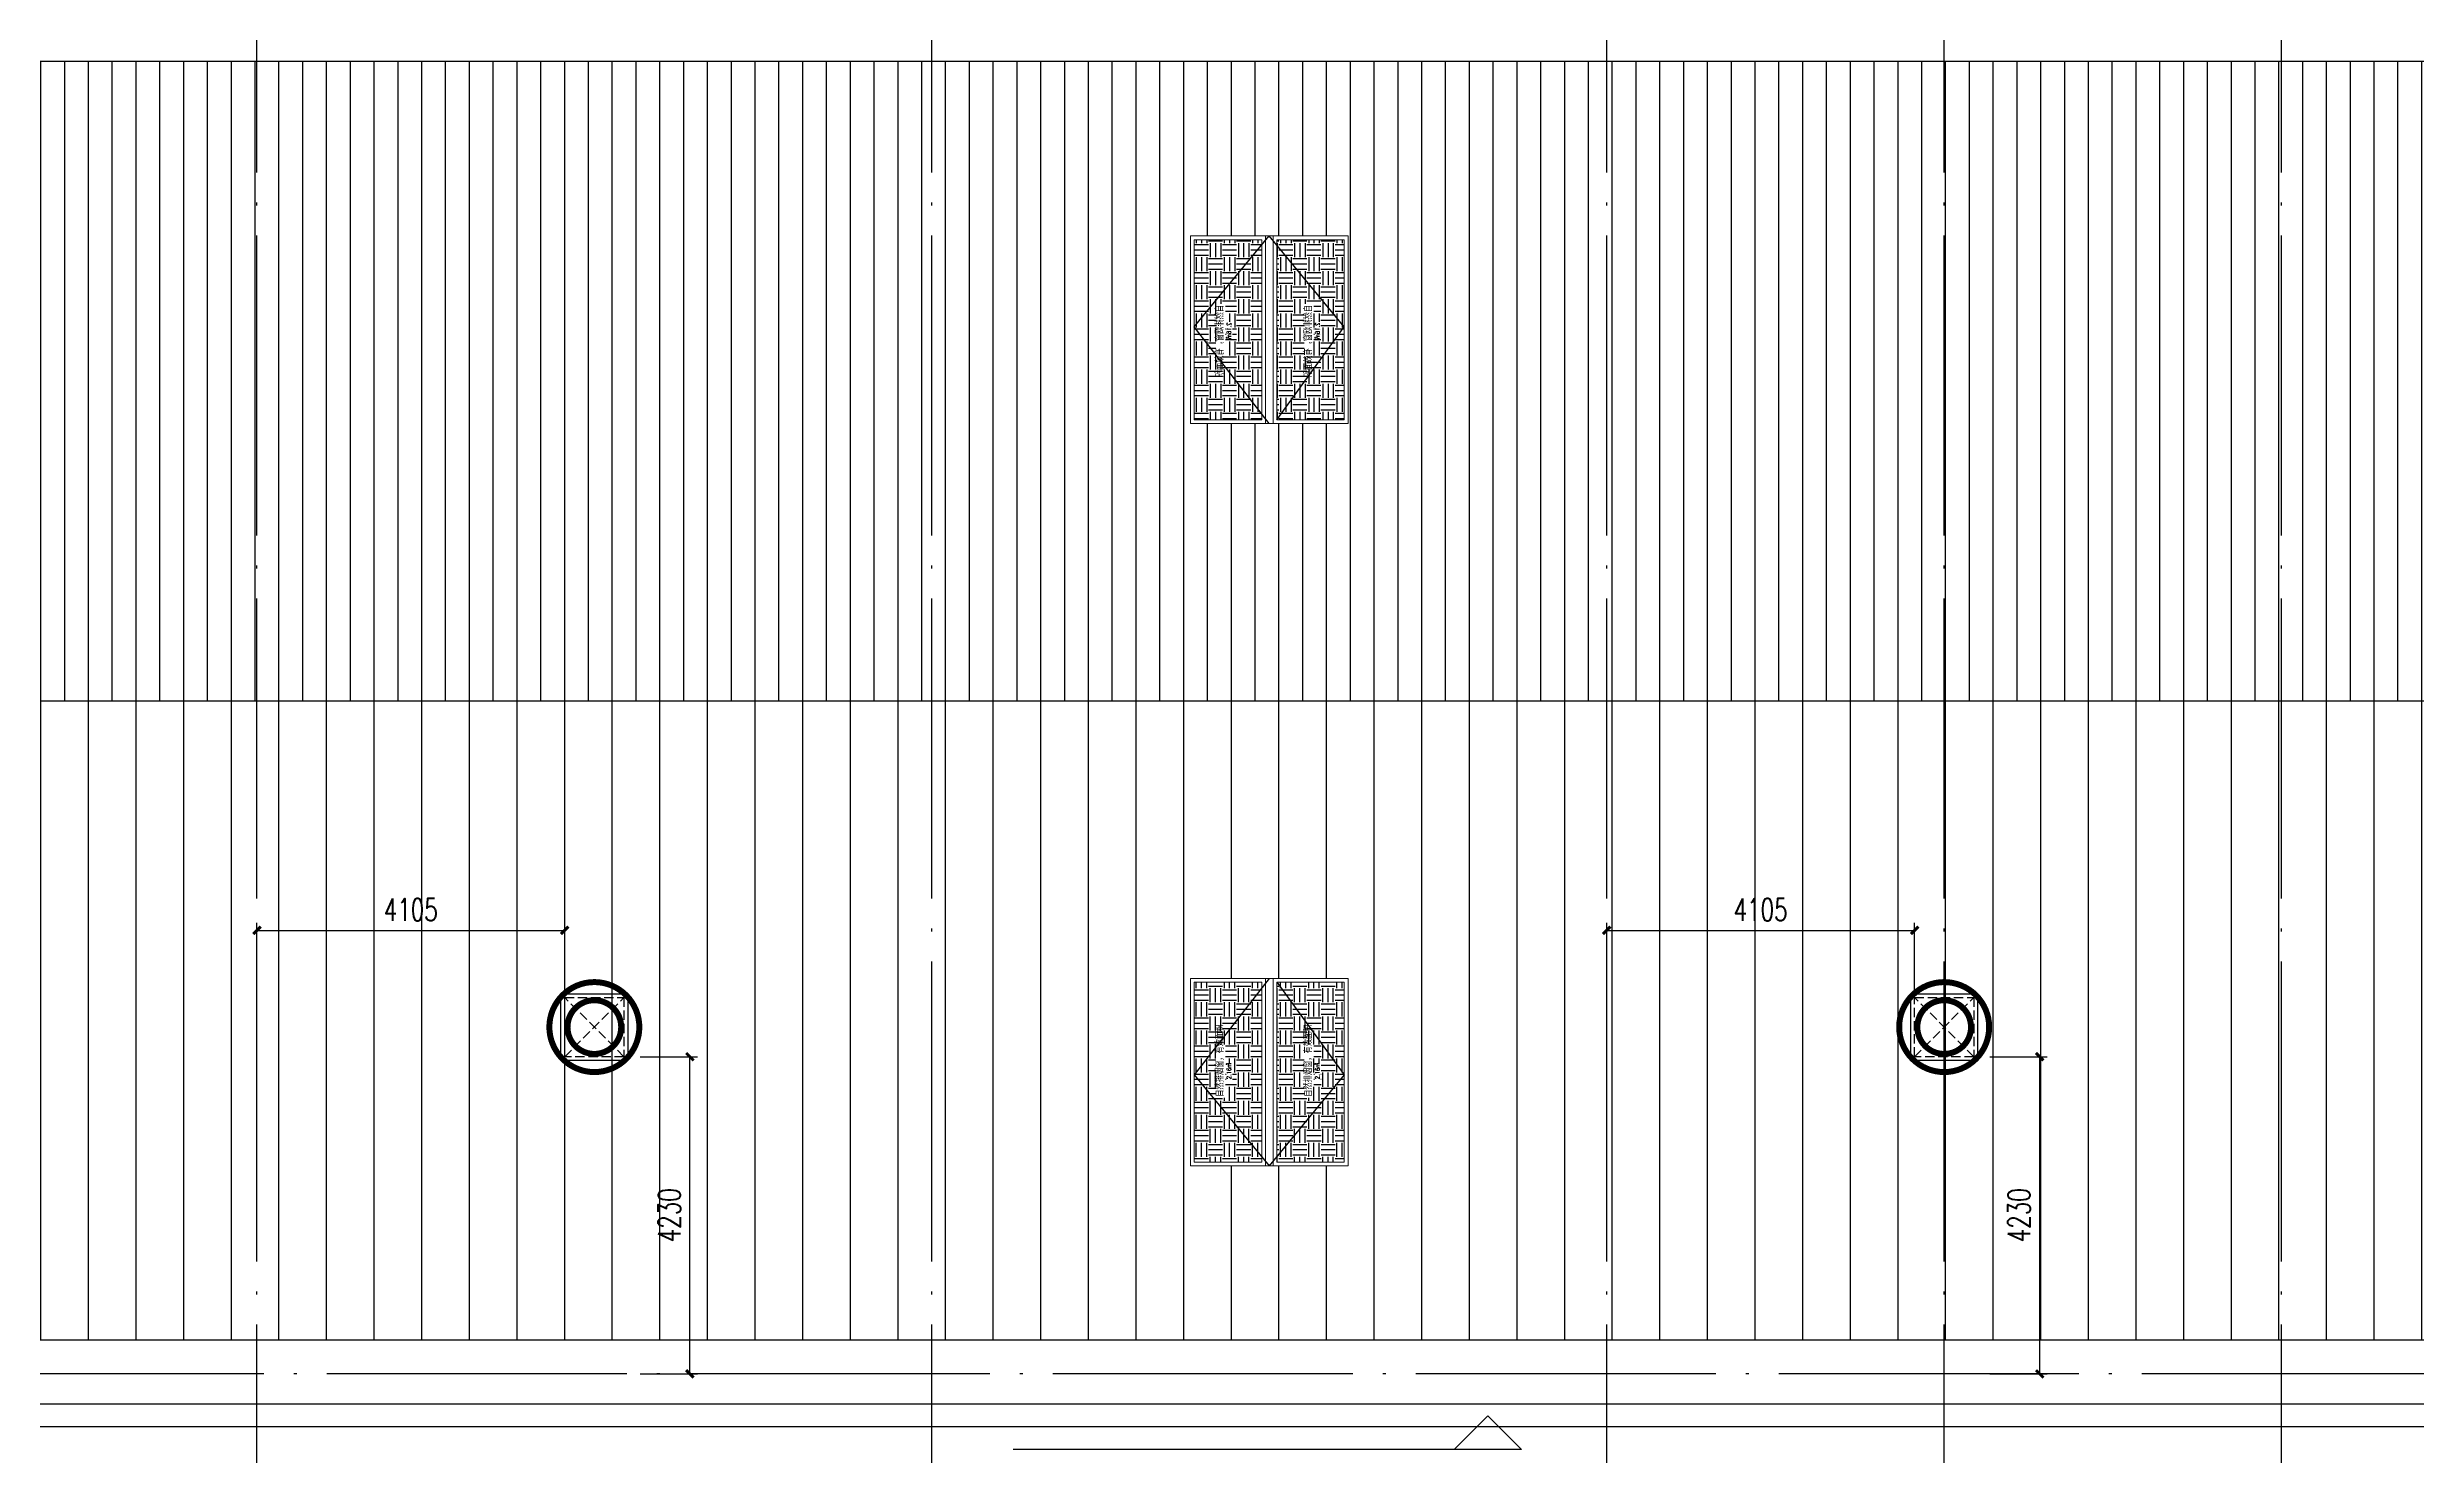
# Model space of a CAD drawing. Extents: x -555607 to 460190, y 498714 to 1664455.
# Drawn here: x 215352 to 246946, y 547830 to 566610 of the extents above; entities that cross this region are included whole.
import ezdxf

# ---------------------------------------------------------------- set-up
doc = ezdxf.new("R2010")
doc.units = 0
doc.header["$LTSCALE"] = 1000
doc.header["$MEASUREMENT"] = 0
for name, pattern in [('DASH', [0.35, 0.25, -0.1]), ('DOTE', [2.42, 2, -0.2, 0.02, -0.2]), ('HIDDEN', [9.525, 6.35, -3.175])]:
    doc.linetypes.add(name, pattern=pattern)
doc.layers.get('Defpoints').update_dxf_attribs({"color": 210})
for name, color, linetype in [('A-AXIS-DOTE', 14, 'DOTE'), ('A-AXIS-DP', 126, 'Continuous'), ('A-AXIS-SYMB', 3, 'Continuous'), ('A-HATCH-2', 251, 'Continuous'), ('A-LIN-V', 9, 'Continuous'), ('A-SFCE', 30, 'Continuous'), ('A-WINDOW', 8, 'Continuous'), ('SPACE', 7, 'Continuous'), ('SPACE_HATCH', 8, 'Continuous'), ('参考线', 8, 'Continuous'), ('外框', 1, 'HIDDEN'), ('暖通', 7, 'Continuous')]:
    doc.layers.add(name, color=color, linetype=linetype)
doc.layers.add('成型线', color=3, linetype='Continuous', lineweight=18)
doc.styles.add('_TCH_DIM_T3', font='SIMPLEX', dxfattribs={"width": 0.705882, "bigfont": 'GBCBIG'})
doc.styles.add('_TCH_SPACE', font='SIMPLEX', dxfattribs={"height": 5, "bigfont": 'GBCBIG'})
doc.dimstyles.new('_TCH_ARCH&&100', dxfattribs={"dimtxt": 297.5, "dimasz": 100, "dimexe": 100, "dimexo": 100, "dimgap": 126.25, "dimtad": 1, "dimdec": 0, "dimzin": 0, "dimdsep": 46, "dimtxsty": '_TCH_DIM_T3', "dimblk": 'ARCHTICK', "dimcen": 0.09, "dimclrt": 7, "dimazin": 2, "dimtfac": 1, "dimtdec": 0, "dimtix": 1, "dimtmove": 2, "dimatfit": 3, "dimfxl": 100, "dimtolj": 1, "dimtzin": 0, "dimarcsym": 0})
pattern_1 = [(0, (0, 0), (187.5, 187.5), [187.5, -187.5]), (0, (0, 70.31), (187.5, 187.5), [187.5, -187.5]), (0, (0, 140.62), (187.5, 187.5), [187.5, -187.5]), (90, (23.44, 164.06), (-187.5, 187.5), [187.5, -187.5]), (90, (93.75, 164.06), (-187.5, 187.5), [187.5, -187.5]), (90, (164.06, 164.06), (-187.5, 187.5), [187.5, -187.5])]

# ---------------------------------------------------------------- blocks, each defined once
blk = doc.blocks.new('44')
blk.add_wipeout([(277446, 745270), (279946, 745270), (279946, 747370), (277446, 747370)]).dxf.layer = '参考线'
at = {"layer": 'SPACE_HATCH'}
h = blk.add_hatch(dxfattribs=at)
h.set_pattern_fill('土壤', color=250, scale=50, style=0)
h.set_pattern_definition(pattern_1)
h.paths.add_polyline_path([(277496, 746420), (279896, 746420), (279896, 747320), (277496, 747320)])
h.paths.add_polyline_path([(278352, 746904), (279057, 746904), (279057, 747034), (278352, 747034)])
h.paths.add_polyline_path([(278591, 746811), (278817, 746811), (278817, 746895), (278591, 746895)])
h = blk.add_hatch(dxfattribs=at)
h.set_pattern_fill('土壤', color=250, scale=50, style=0)
h.set_pattern_definition(pattern_1)
h.paths.add_polyline_path([(277496, 746220), (279896, 746220), (279896, 745320), (277496, 745320)])
h.paths.add_polyline_path([(278352, 745724), (279057, 745724), (279057, 745854), (278352, 745854)])
h.paths.add_polyline_path([(278591, 745631), (278817, 745631), (278817, 745715), (278591, 745715)])
at = {"layer": '外框', "color": 250}
for points in [[(279946, 746320), (278658, 747320), (277446, 746320)], [(279896, 746220), (278658, 745320), (277446, 746320)]]:
    blk.add_lwpolyline(points, dxfattribs=at)
at = {"layer": '成型线', "color": 8}
for p, q in [((279946, 745270), (279946, 747370)), ((277446, 746370), (279946, 746370)), ((277446, 746270), (279946, 746270)), ((277496, 746420), (279896, 746420)), ((277496, 746220), (279896, 746220))]:
    blk.add_line(p, q, dxfattribs=at)
for points in [[(279946, 745270), (277446, 745270), (277446, 747370), (279946, 747370)], [(277496, 746420), (277496, 747320), (279896, 747320), (279896, 746420)], [(279896, 746220), (279896, 745320), (277496, 745320), (277496, 746220)]]:
    blk.add_lwpolyline(points, dxfattribs=at)
at = {"layer": 'SPACE', "color": 250, "style": '_TCH_SPACE'}
for p in [(278365, 746930), (278365, 745750)]:
    blk.add_text('自然排烟窗，有效面积', height=96.5, dxfattribs=at).set_placement(p)
at = {"layer": 'SPACE', "color": 250, "style": '_TCH_SPACE', "width": 0.705882}
for s, height, p in [('2.16m', 59.5, (278600, 746828)), ('2', 29.8, (278792, 746863)), ('2.16m', 59.5, (278600, 745648)), ('2', 29.8, (278792, 745683))]:
    blk.add_text(s, height=height, dxfattribs=at).set_placement(p)
blk = doc.blocks.new('frtt')
at = {"layer": 'A-LIN-V', "xscale": -1, "rotation": 90}
blk.add_blockref('44', (1112916, 997966), dxfattribs=at)
at = {"layer": 'A-LIN-V', "rotation": 90}
blk.add_blockref('44', (1112916, 430674), dxfattribs=at)
blk = doc.blocks.new('242343243')
at = {"layer": 'A-WINDOW'}
blk.add_blockref('frtt', (-134950, -156425), dxfattribs=at)
blk = doc.blocks.new('fengji')
at = {"layer": '暖通', "color": 7, "linetype": 'DASH', "ltscale": 0.5}
for p, q in [((-395, 395), (395, -395)), ((395, 395), (-395, -395))]:
    blk.add_line(p, q, dxfattribs=at)
at = {"layer": '暖通', "color": 7, "const_width": 79.8}
for points in [[(0, -600, -1), (0, 600, -1)], [(0, -600, 1), (0, 600, 1)]]:
    blk.add_lwpolyline(points, format="xyb", dxfattribs=at)
at = {"layer": '暖通', "color": 7, "ltscale": 0.5}
blk.add_lwpolyline([(-445, 445), (445, 445), (445, -445), (-445, -445)], close=True, dxfattribs=at)
at = {"layer": '暖通', "color": 7, "linetype": 'DASH', "const_width": 79.8}
for points in [[(0, -358, -1), (0, 358, -1)], [(0, -358, 1), (0, 358, 1)]]:
    blk.add_lwpolyline(points, format="xyb", dxfattribs=at)
at = {"layer": '暖通', "color": 7, "linetype": 'DASH', "ltscale": 0.5}
blk.add_lwpolyline([(-395, 395), (395, 395), (395, -395), (-395, -395)], close=True, dxfattribs=at)
blk = doc.blocks.new('_ArchTick')
at = {"color": 0, "linetype": 'ByBlock', "const_width": 0.4}
blk.add_lwpolyline([(-0.5, -0.5), (0.5, 0.5)], dxfattribs=at)
blk = doc.blocks.new('*D734')
at = {"layer": 'A-AXIS-DP', "color": 0, "lineweight": -2, "transparency": 16777216}
for p, q in [((241255, 553150), (242020, 553150)), ((241920, 548920), (241920, 553150)), ((241255, 548920), (242020, 548920))]:
    blk.add_line(p, q, dxfattribs=at)
at = {"layer": 'Defpoints', "color": 0, "transparency": 16777216}
for p in [(241155, 553150), (241920, 553150), (241155, 548920)]:
    blk.add_point(p, dxfattribs=at)
at = {"layer": 'A-AXIS-DP', "color": 0, "lineweight": -2, "transparency": 16777216, "xscale": 100, "yscale": 100, "zscale": 100}
for p, rotation in [((241920, 553150), 90), ((241920, 548920), 270)]:
    blk.add_blockref('_ArchTick', p, dxfattribs=dict(at, rotation=rotation))
at = {"layer": 'A-AXIS-DP', "color": 7, "transparency": 16777216, "insert": (241645, 551035), "char_height": 297.5, "attachment_point": 5, "rotation": 90, "style": '_TCH_DIM_T3'}
blk.add_mtext('\\A1;4230', dxfattribs=at)
blk = doc.blocks.new('*D735')
at = {"layer": 'A-AXIS-DP', "color": 0, "lineweight": -2, "transparency": 16777216}
for p, q in [((223255, 553150), (224020, 553150)), ((223920, 548920), (223920, 553150)), ((223255, 548920), (224020, 548920))]:
    blk.add_line(p, q, dxfattribs=at)
at = {"layer": 'Defpoints', "color": 0, "transparency": 16777216}
for p in [(223155, 553150), (223920, 553150), (223155, 548920)]:
    blk.add_point(p, dxfattribs=at)
at = {"layer": 'A-AXIS-DP', "color": 0, "lineweight": -2, "transparency": 16777216, "xscale": 100, "yscale": 100, "zscale": 100}
for p, rotation in [((223920, 553150), 90), ((223920, 548920), 270)]:
    blk.add_blockref('_ArchTick', p, dxfattribs=dict(at, rotation=rotation))
at = {"layer": 'A-AXIS-DP', "color": 7, "transparency": 16777216, "insert": (223645, 551035), "char_height": 297.5, "attachment_point": 5, "rotation": 90, "style": '_TCH_DIM_T3'}
blk.add_mtext('\\A1;4230', dxfattribs=at)
blk = doc.blocks.new('*D827')
at = {"layer": 'A-AXIS-DP', "color": 0, "lineweight": -2, "transparency": 16777216}
for p, q in [((236146, 554040), (236146, 554935)), ((236146, 554835), (240251, 554835)), ((240251, 554040), (240251, 554935))]:
    blk.add_line(p, q, dxfattribs=at)
at = {"layer": 'Defpoints', "color": 0, "transparency": 16777216}
for p in [(240251, 554835), (236146, 553940), (240251, 553940)]:
    blk.add_point(p, dxfattribs=at)
at = {"layer": 'A-AXIS-DP', "color": 0, "lineweight": -2, "transparency": 16777216, "xscale": 100, "yscale": 100, "zscale": 100, "rotation": 180}
blk.add_blockref('_ArchTick', (236146, 554835), dxfattribs=at)
at = {"layer": 'A-AXIS-DP', "color": 0, "lineweight": -2, "transparency": 16777216, "xscale": 100, "yscale": 100, "zscale": 100}
blk.add_blockref('_ArchTick', (240251, 554835), dxfattribs=at)
at = {"layer": 'A-AXIS-DP', "color": 7, "transparency": 16777216, "insert": (238198, 555110), "char_height": 297.5, "attachment_point": 5, "style": '_TCH_DIM_T3'}
blk.add_mtext('\\A1;4105', dxfattribs=at)
blk = doc.blocks.new('*D831')
at = {"layer": 'A-AXIS-DP', "color": 0, "lineweight": -2, "transparency": 16777216}
for p, q in [((218146, 554040), (218146, 554935)), ((218146, 554835), (222251, 554835)), ((222251, 554040), (222251, 554935))]:
    blk.add_line(p, q, dxfattribs=at)
at = {"layer": 'Defpoints', "color": 0, "transparency": 16777216}
for p in [(222251, 554835), (218146, 553940), (222251, 553940)]:
    blk.add_point(p, dxfattribs=at)
at = {"layer": 'A-AXIS-DP', "color": 0, "lineweight": -2, "transparency": 16777216, "xscale": 100, "yscale": 100, "zscale": 100, "rotation": 180}
blk.add_blockref('_ArchTick', (218146, 554835), dxfattribs=at)
at = {"layer": 'A-AXIS-DP', "color": 0, "lineweight": -2, "transparency": 16777216, "xscale": 100, "yscale": 100, "zscale": 100}
blk.add_blockref('_ArchTick', (222251, 554835), dxfattribs=at)
at = {"layer": 'A-AXIS-DP', "color": 7, "transparency": 16777216, "insert": (220198, 555110), "char_height": 297.5, "attachment_point": 5, "style": '_TCH_DIM_T3'}
blk.add_mtext('\\A1;4105', dxfattribs=at)
blk = doc.blocks.new('2312321321')
at = {"layer": '暖通', "rotation": 180}
for p in [(222645.8, 553545), (240645.8, 553545)]:
    blk.add_blockref('fengji', p, dxfattribs=at)
at = {"layer": 'A-AXIS-DP'}
for p1, p2, distance, picture, middle in [((218145.8, 553940), (222250.8, 553940), 895, '*D831', (220198.3, 555110)), ((236145.8, 553940), (240250.8, 553940), 895, '*D827', (238198.3, 555110)), ((223154.7, 548920), (223154.7, 553150), -765.3, '*D735', (223645, 551035)), ((241154.7, 548920), (241154.7, 553150), -765.3, '*D734', (241645, 551035))]:
    dim = blk.add_aligned_dim(p1=p1, p2=p2, distance=distance, dimstyle='_TCH_ARCH&&100', dxfattribs=at)
    dim.commit()
    dim.dimension.update_dxf_attribs({"geometry": picture, "text_midpoint": middle})

msp = doc.modelspace()

# ---------------------------------------------------------------- hatches: boundary and pattern name
at = {"layer": 'A-HATCH-2'}
h = msp.add_hatch(dxfattribs=at)
h.set_pattern_fill('ANSI31', color=250, scale=200, angle=45)
h.set_pattern_definition([(90, (0, 0), (-317.5, 0), [])])
h.paths.add_polyline_path([(186845.8, 565520), (186545.8, 565520), (186545.8, 557895), (200954.9, 557895), (233880, 557895), (366415.7, 557895), (371645.8, 557895), (371645.8, 566420), (186845.8, 566420)])
h = msp.add_hatch(dxfattribs=at)
h.set_pattern_fill('ANSI31', color=250, scale=400, angle=45)
h.set_pattern_definition([(90, (0, 0), (-635, 0), [])])
h.paths.add_polyline_path([(233880, 557895), (366415.7, 557895), (371645.8, 557895), (371645.8, 549370), (186545.8, 549370), (186545.8, 557895), (221250, 557895)])

# ---------------------------------------------------------------- linework, layer by layer
at = {"layer": 'A-AXIS-DOTE', "color": 250, "ltscale": 2}
for p, q in [((227145.8, 540740), (227145.8, 728870)), ((236145.8, 540740), (236145.8, 637259.3)), ((240645.8, 540740), (240645.8, 637259.3)), ((245145.8, 540740), (245145.8, 637259.3)), ((218145.8, 540740), (218145.8, 626220)), ((377960, 548920), (181990, 548920))]:
    msp.add_line(p, q, dxfattribs=at)
at = {"layer": 'A-AXIS-SYMB', "color": 8}
for p, q in [((234560, 548360), (234110, 547910)), ((234560, 548360), (235010, 547910)), ((235010, 547910), (228230, 547910))]:
    msp.add_line(p, q, dxfattribs=at)
at = {"layer": 'A-LIN-V', "color": 8}
for points in [[(371645.8, 566420), (186845.8, 566420)], [(371645.8, 549370), (186545.8, 549370)]]:
    msp.add_lwpolyline(points, dxfattribs=at)
at = {"layer": 'A-SFCE', "color": 8}
for points in [[(186545.8, 564570), (186545.8, 548519.9), (371645.8, 548519.9), (371645.8, 621119.9), (203996.8, 621120), (186545.8, 567335.8), (186545.8, 566670), (186845.8, 566670)], [(186845.8, 564870), (186245.8, 564870), (186245.8, 548219.9), (371945.8, 548219.9)], [(186545.8, 557895), (371645.8, 557895)]]:
    msp.add_lwpolyline(points, dxfattribs=at)

# ---------------------------------------------------------------- next in the draw order: block references
at = {"layer": 'A-WINDOW'}
msp.add_blockref('242343243', (0, 0), dxfattribs=at)

# ---------------------------------------------------------------- next in the draw order: block references
at = {"layer": '暖通', "color": 7}
msp.add_blockref('2312321321', (0, 0), dxfattribs=at)

doc.saveas('drawing.dxf')
